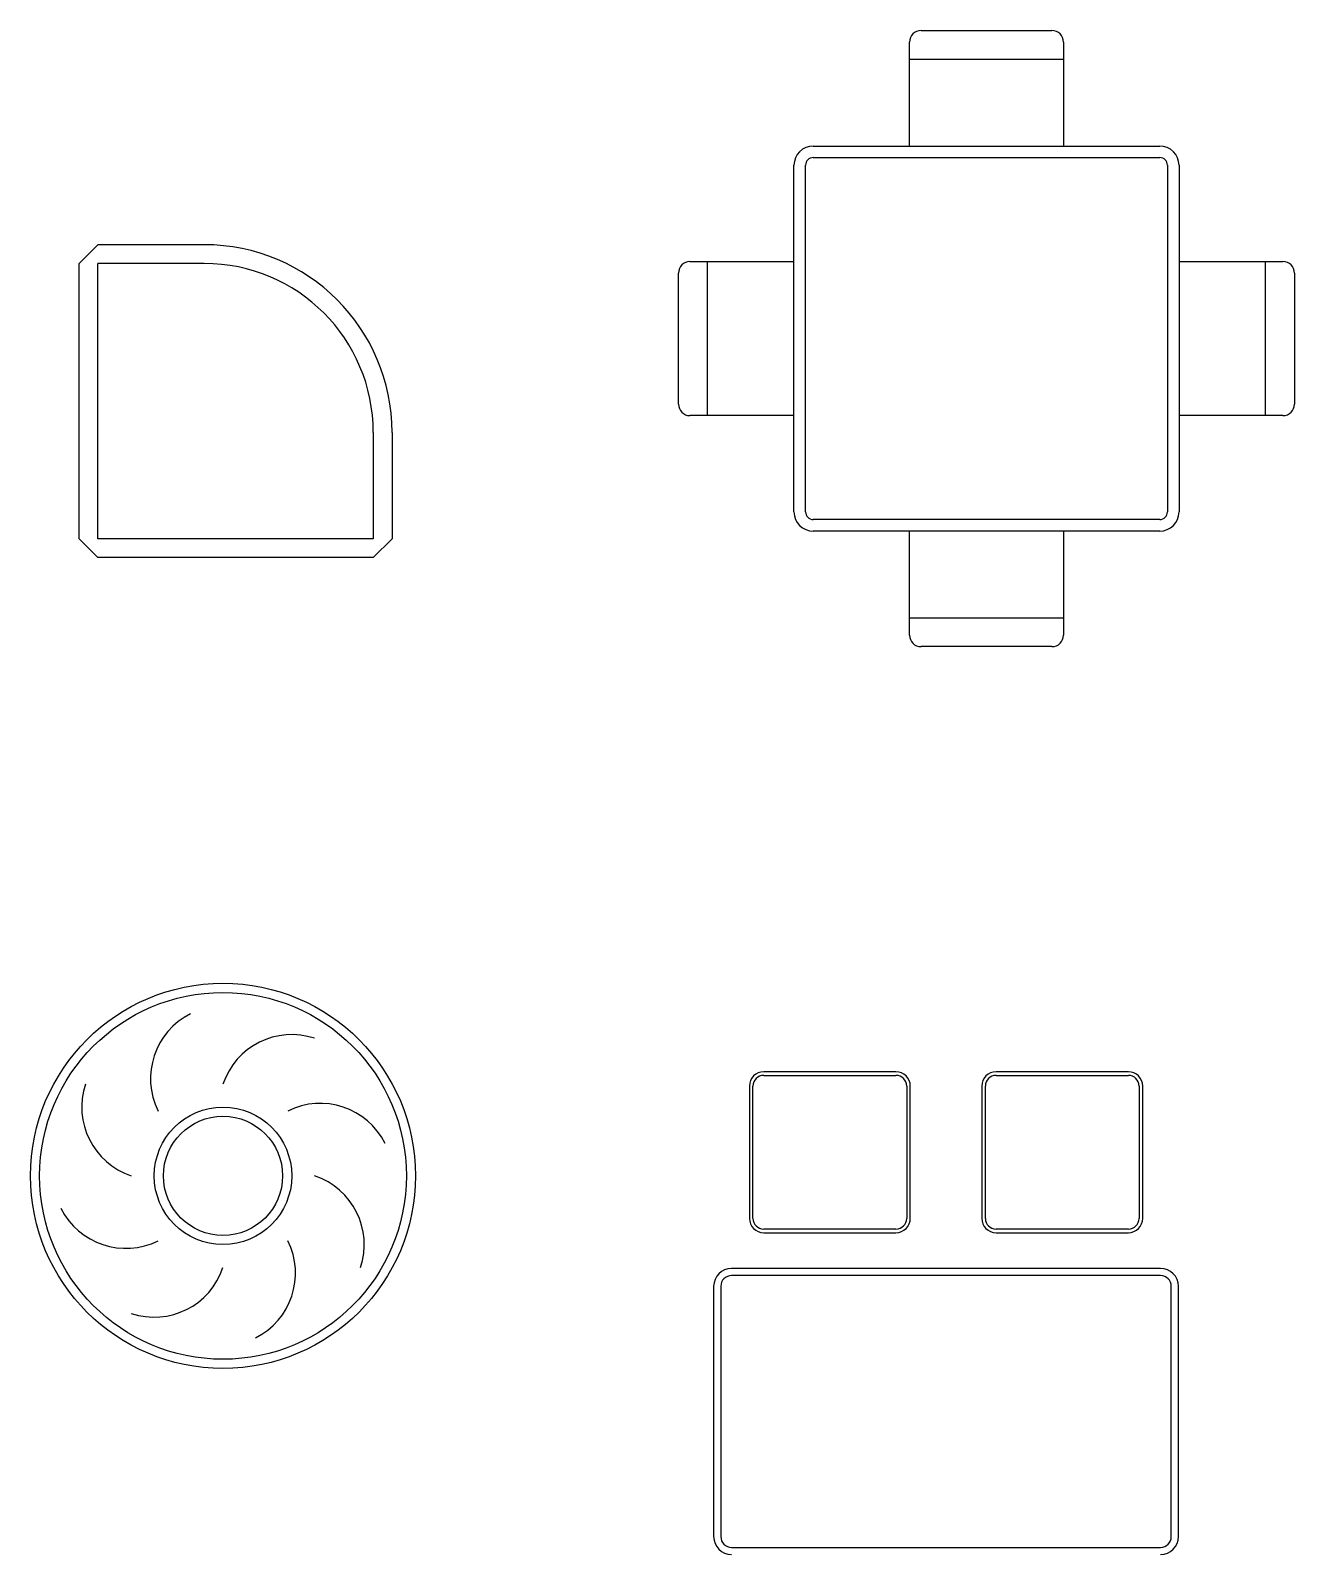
# Model space of a CAD drawing. Header units: inches. Extents: x 3.4 to 45.9, y 14.3 to 39.1.
# Drawn here: x 37.283 to 40.819, y 30.059 to 34.321 of the extents above; entities that cross this region are included whole.
import ezdxf

# ---------------------------------------------------------------- set-up
doc = ezdxf.new("R2010")
doc.units = ezdxf.units.IN
doc.header["$MEASUREMENT"] = 0
doc.layers.add('02', color=2, linetype='Continuous')
doc.layers.add('1', color=1, linetype='Continuous')

msp = doc.modelspace()

# ---------------------------------------------------------------- linework, layer by layer
at = {"layer": '02'}
for p, q in [((39.2938, 31.3687), (39.2938, 30.9987)), ((39.3038, 30.9987), (39.3038, 31.3687)), ((39.7038, 31.4087), (39.3338, 31.4087)), ((39.3338, 31.3987), (39.7038, 31.3987)), ((39.7338, 31.3687), (39.7338, 30.9987)), ((39.7438, 30.9987), (39.7438, 31.3687)), ((39.9438, 31.3687), (39.9438, 30.9987)), ((39.9538, 30.9987), (39.9538, 31.3687)), ((40.3538, 31.4087), (39.9838, 31.4087)), ((39.9838, 31.3987), (40.3538, 31.3987)), ((40.3838, 31.3687), (40.3838, 30.9987)), ((40.3938, 30.9987), (40.3938, 31.3687)), ((39.7038, 30.9687), (39.3338, 30.9687)), ((39.3338, 30.9587), (39.7038, 30.9587)), ((40.3538, 30.9687), (39.9838, 30.9687)), ((39.9838, 30.9587), (40.3538, 30.9587)), ((40.4438, 30.8587), (39.2438, 30.8587)), ((40.4438, 30.8387), (39.2438, 30.8387)), ((39.1938, 30.8087), (39.1938, 30.1087)), ((39.2138, 30.8087), (39.2138, 30.1087)), ((40.4738, 30.1087), (40.4738, 30.8087)), ((40.4938, 30.1087), (40.4938, 30.8087)), ((39.2438, 30.0787), (40.4438, 30.0787))]:
    msp.add_line(p, q, dxfattribs=at)
for centre, radius, start, end in [((39.3338, 31.3687), 0.04, 90, 180), ((39.3338, 31.3687), 0.03, 90, 180), ((39.7038, 31.3687), 0.04, 0, 90), ((39.7038, 31.3687), 0.03, 0, 90), ((39.9838, 31.3687), 0.04, 90, 180), ((39.9838, 31.3687), 0.03, 90, 180), ((40.3538, 31.3687), 0.04, 0, 90), ((40.3538, 31.3687), 0.03, 0, 90), ((39.3338, 30.9987), 0.04, 180, 270), ((39.3338, 30.9987), 0.03, 180, 270), ((39.7038, 30.9987), 0.04, 270, 0), ((39.7038, 30.9987), 0.03, 270, 0), ((39.9838, 30.9987), 0.04, 180, 270), ((39.9838, 30.9987), 0.03, 180, 270), ((40.3538, 30.9987), 0.04, 270, 0), ((40.3538, 30.9987), 0.03, 270, 0), ((39.2438, 30.8087), 0.05, 90, 180), ((40.4438, 30.8087), 0.05, 0, 90), ((39.2438, 30.8087), 0.03, 90, 180), ((40.4438, 30.8087), 0.03, 0, 90), ((39.2438, 30.1087), 0.05, 180, 270), ((39.2438, 30.1087), 0.03, 180, 270), ((40.4438, 30.1087), 0.03, 270, 0), ((40.4438, 30.1087), 0.05, 270, 0)]:
    msp.add_arc(centre, radius, start, end, dxfattribs=at)
at = {"layer": '1'}
for p, q in [((39.7738, 34.3207), (40.14, 34.3207)), ((39.7415, 33.9976), (39.7415, 34.2884)), ((40.1723, 34.2884), (40.1723, 33.9976)), ((40.1723, 34.2399), (39.7415, 34.2399)), ((39.4723, 33.9976), (40.4416, 33.9976)), ((39.4184, 32.9744), (39.4184, 33.9437)), ((39.4507, 32.9744), (39.4507, 33.9437)), ((39.4723, 33.9653), (40.4416, 33.9653)), ((40.4631, 33.9437), (40.4631, 32.9744)), ((40.4954, 33.9437), (40.4954, 32.9744)), ((37.4717, 33.7216), (37.4192, 33.6691)), ((37.7692, 33.7216), (37.4717, 33.7216)), ((39.1276, 33.6745), (39.4184, 33.6745)), ((39.1761, 33.6745), (39.1761, 33.2437)), ((40.4954, 33.6745), (40.7862, 33.6745)), ((40.7377, 33.2437), (40.7377, 33.6745)), ((37.4192, 32.899), (37.4192, 33.6691)), ((37.4717, 32.899), (37.4717, 33.6691)), ((37.7692, 33.6691), (37.4717, 33.6691)), ((39.0953, 33.276), (39.0953, 33.6422)), ((40.8185, 33.6422), (40.8185, 33.276)), ((39.4184, 33.2437), (39.1276, 33.2437)), ((40.7862, 33.2437), (40.4954, 33.2437)), ((38.2418, 33.1966), (38.2418, 32.899)), ((38.2943, 33.1966), (38.2943, 32.899)), ((40.4416, 32.9529), (39.4723, 32.9529)), ((40.4416, 32.9206), (39.4723, 32.9206)), ((39.7415, 32.6298), (39.7415, 32.9206)), ((40.1723, 32.9206), (40.1723, 32.6298)), ((37.4192, 32.899), (37.4717, 32.8465)), ((38.2418, 32.899), (37.4717, 32.899)), ((38.2418, 32.8465), (38.2943, 32.899)), ((38.2418, 32.8465), (37.4717, 32.8465)), ((39.7415, 32.6783), (40.1723, 32.6783)), ((40.14, 32.5975), (39.7738, 32.5975))]:
    msp.add_line(p, q, dxfattribs=at)
for radius in [0.5385, 0.5129, 0.1923, 0.1667]:
    msp.add_circle((37.8214, 31.1176), radius, dxfattribs=at)
for centre, radius, start, end in [((39.7738, 34.2884), 0.0323, 90, 180), ((40.14, 34.2884), 0.0323, 0, 90), ((39.4723, 33.9437), 0.0538, 90, 180), ((40.4416, 33.9437), 0.0538, 0, 90), ((39.4723, 33.9437), 0.0215, 90, 180), ((40.4416, 33.9437), 0.0215, 0, 90), ((37.7692, 33.1966), 0.525, 0, 90), ((39.1276, 33.6422), 0.0323, 90, 180), ((40.7862, 33.6422), 0.0323, 0, 90), ((37.7692, 33.1966), 0.4725, 0, 90), ((39.1276, 33.276), 0.0323, 180, 270), ((40.7862, 33.276), 0.0323, 270, 0), ((39.4723, 32.9744), 0.0538, 180, 270), ((39.4723, 32.9744), 0.0215, 180, 270), ((40.4416, 32.9744), 0.0538, 270, 0), ((40.4416, 32.9744), 0.0215, 270, 0), ((39.7738, 32.6298), 0.0323, 180, 270), ((40.14, 32.6298), 0.0323, 270, 0), ((37.8214, 31.3896), 0.2027, 116.565, 206.565), ((38.0137, 31.3099), 0.2027, 71.5651, 161.565), ((37.6291, 31.3099), 0.2027, 161.565, 251.565), ((38.0934, 31.1176), 0.2027, 26.565, 116.565), ((38.0137, 30.9253), 0.2027, 341.565, 71.565), ((37.5494, 31.1176), 0.2027, 206.565, 296.565), ((37.8214, 30.8456), 0.2027, 296.565, 26.565), ((37.6291, 30.9253), 0.2027, 251.565, 341.565)]:
    msp.add_arc(centre, radius, start, end, dxfattribs=at)

doc.saveas('drawing.dxf')
